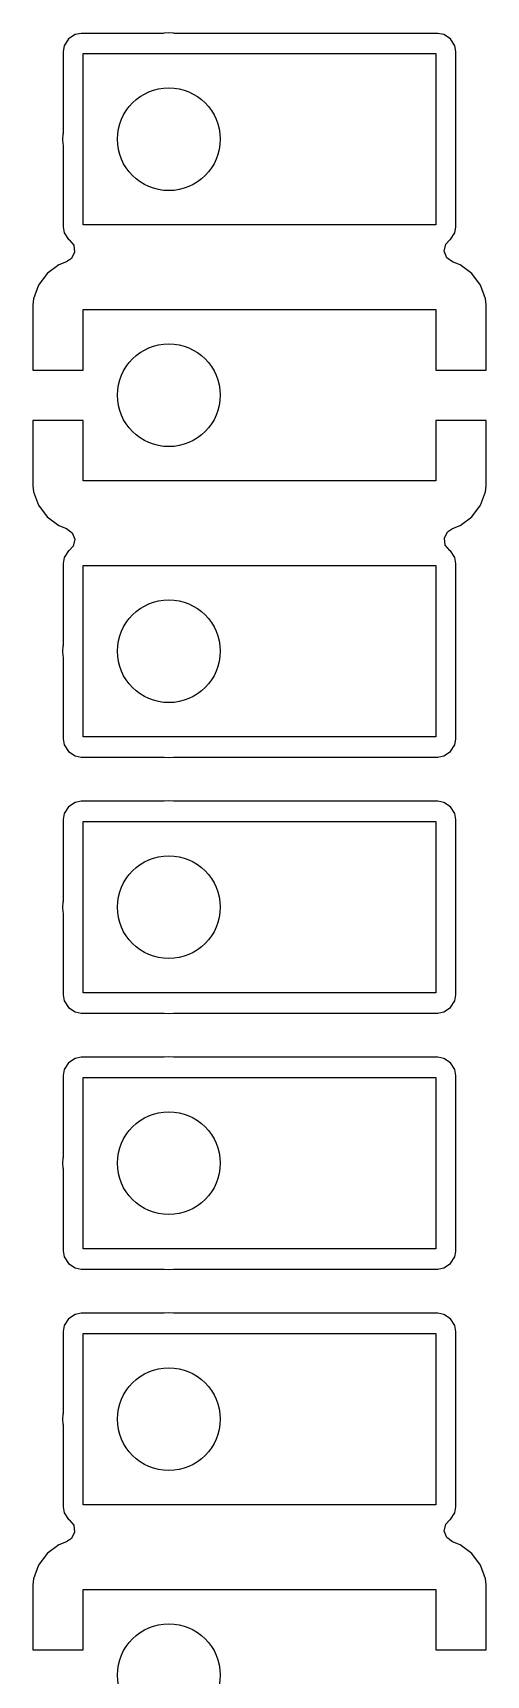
# Model space of a CAD drawing. Extents: x 148 to 304, y -194 to -124.
# Drawn here: x 171.49 to 175.99, y -175.56 to -159.27 of the extents above; entities that cross this region are included whole.
import ezdxf

# ---------------------------------------------------------------- set-up
doc = ezdxf.new("R2010")
doc.units = 0
doc.layers.add('BLACK', color=7, linetype='CONTINUOUS')

msp = doc.modelspace()

# ---------------------------------------------------------------- linework, layer by layer
at = {"layer": 'BLACK', "linetype": 'CONTINUOUS'}
for p, q in [((171.845447, -159.330447), (171.801132, -159.396769)), ((171.911769, -159.286132), (171.845447, -159.330447)), ((171.91177, -159.286131), (171.911769, -159.286132)), ((171.970247, -159.2745), (171.91177, -159.286131)), ((172.782299, -159.2745), (171.970247, -159.2745)), ((172.794453, -159.273903), (172.782299, -159.2745)), ((172.84, -159.269417), (172.794453, -159.273903)), ((172.885547, -159.273903), (172.84, -159.269417)), ((172.897701, -159.2745), (172.885547, -159.273903)), ((175.509748, -159.2745), (172.897701, -159.2745)), ((175.509752, -159.2745), (175.509748, -159.2745)), ((175.568229, -159.286131), (175.509752, -159.2745)), ((175.56823, -159.286132), (175.568229, -159.286131)), ((175.634552, -159.330447), (175.56823, -159.286132)), ((175.678867, -159.396769), (175.634552, -159.330447)), ((171.801131, -159.39677), (171.7895, -159.455247)), ((171.7895, -159.455247), (171.7895, -160.267299)), ((171.801132, -159.396769), (171.801131, -159.39677)), ((171.99, -161.175), (171.99, -159.475)), ((171.99, -159.475), (175.49, -159.475)), ((175.49, -159.475), (175.49, -161.175)), ((175.678868, -159.39677), (175.678867, -159.396769)), ((175.690499, -159.455247), (175.678868, -159.39677)), ((175.6905, -159.455249), (175.690499, -159.455247)), ((175.6905, -161.19475), (175.6905, -159.455249)), ((171.788903, -160.279453), (171.784417, -160.324999)), ((171.784417, -160.324999), (171.788903, -160.370545)), ((171.7895, -160.267299), (171.788903, -160.279453)), ((171.788903, -160.370545), (171.7895, -160.382699)), ((171.7895, -160.382699), (171.7895, -161.194752)), ((171.7895, -161.194752), (171.801131, -161.253229)), ((171.801131, -161.253229), (171.801132, -161.25323)), ((171.801132, -161.25323), (171.845447, -161.319552)), ((171.845447, -161.319552), (171.851175, -161.323379)), ((171.851175, -161.323379), (171.89598, -161.376991)), ((175.49, -161.175), (171.99, -161.175)), ((175.588883, -161.367054), (175.628826, -161.323377)), ((175.628826, -161.323377), (175.634552, -161.319552)), ((175.634552, -161.319552), (175.678867, -161.253231)), ((175.678867, -161.253231), (175.678867, -161.253229)), ((175.678867, -161.253229), (175.678868, -161.253229)), ((175.678868, -161.253229), (175.689718, -161.19868)), ((175.689718, -161.19868), (175.690499, -161.194752)), ((175.690499, -161.194752), (175.6905, -161.19475)), ((171.904687, -161.446316), (171.874533, -161.509343)), ((171.89598, -161.376991), (171.904687, -161.446316)), ((175.574031, -161.435327), (175.588883, -161.367054)), ((175.598448, -161.500791), (175.574031, -161.435327)), ((171.747906, -161.571649), (171.632812, -161.657809)), ((171.747917, -161.571643), (171.747906, -161.571649)), ((171.825618, -161.542662), (171.747917, -161.571643)), ((171.874533, -161.509343), (171.825618, -161.542662)), ((175.654381, -161.542663), (175.598448, -161.500791)), ((175.732087, -161.571646), (175.654381, -161.542663)), ((175.732093, -161.571649), (175.732087, -161.571646)), ((175.847187, -161.657809), (175.732093, -161.571649)), ((171.546645, -161.772913), (171.496403, -161.90762)), ((171.546649, -161.772906), (171.546645, -161.772913)), ((171.632809, -161.657812), (171.546649, -161.772906)), ((171.632812, -161.657809), (171.632809, -161.657812)), ((175.84719, -161.657812), (175.847187, -161.657809)), ((175.93335, -161.772906), (175.84719, -161.657812)), ((175.933354, -161.772913), (175.93335, -161.772906)), ((175.983596, -161.90762), (175.933354, -161.772913)), ((171.496401, -161.907627), (171.49, -161.967155)), ((171.49, -161.967155), (171.49, -162.615)), ((171.496403, -161.90762), (171.496401, -161.907627)), ((175.983598, -161.907627), (175.983596, -161.90762)), ((175.989999, -161.967155), (175.983598, -161.907627)), ((175.99, -161.967172), (175.989999, -161.967155)), ((175.99, -162.615), (175.99, -161.967172)), ((171.99, -162.615), (171.99, -162.015)), ((171.99, -162.015), (175.49, -162.015)), ((175.49, -162.015), (175.49, -162.615)), ((171.49, -162.615), (171.99, -162.615)), ((175.49, -162.615), (175.99, -162.615)), ((171.99, -163.115), (171.49, -163.115)), ((171.49, -163.115), (171.49, -163.762844)), ((171.99, -163.715), (171.99, -163.115)), ((175.99, -163.115), (175.49, -163.115)), ((175.49, -163.115), (175.49, -163.715)), ((175.99, -163.73868), (175.99, -163.115)), ((171.49, -163.762844), (171.496401, -163.822372)), ((175.49, -163.715), (171.99, -163.715)), ((175.983598, -163.822372), (175.989999, -163.762844)), ((175.989999, -163.762844), (175.99, -163.762827)), ((175.99, -163.762827), (175.99, -163.73868)), ((171.496401, -163.822372), (171.496403, -163.822379)), ((171.496403, -163.822379), (171.546645, -163.957086)), ((175.933354, -163.957086), (175.983596, -163.822379)), ((175.983596, -163.822379), (175.983598, -163.822372)), ((171.546645, -163.957086), (171.546649, -163.957093)), ((171.546649, -163.957093), (171.632809, -164.072187)), ((171.632809, -164.072187), (171.632812, -164.07219)), ((171.632812, -164.07219), (171.747906, -164.15835)), ((175.732093, -164.15835), (175.847187, -164.07219)), ((175.847187, -164.07219), (175.84719, -164.072187)), ((175.84719, -164.072187), (175.93335, -163.957093)), ((175.93335, -163.957093), (175.933354, -163.957086)), ((171.747906, -164.15835), (171.747913, -164.158354)), ((171.747913, -164.158354), (171.825617, -164.187336)), ((171.825617, -164.187336), (171.881551, -164.229207)), ((171.881551, -164.229207), (171.905968, -164.294672)), ((175.575312, -164.283681), (175.605468, -164.220654)), ((175.605468, -164.220654), (175.654382, -164.187336)), ((175.654382, -164.187336), (175.732086, -164.158354)), ((175.732086, -164.158354), (175.732093, -164.15835)), ((171.845448, -164.410446), (171.801132, -164.476769)), ((171.851179, -164.406617), (171.845448, -164.410446)), ((171.891116, -164.362945), (171.851179, -164.406617)), ((171.905968, -164.294672), (171.891116, -164.362945)), ((175.584018, -164.353006), (175.575312, -164.283681)), ((175.628823, -164.406619), (175.584018, -164.353006)), ((175.634551, -164.410446), (175.628823, -164.406619)), ((175.678867, -164.476769), (175.634551, -164.410446)), ((171.801131, -164.47677), (171.7895, -164.535247)), ((171.7895, -164.535247), (171.7895, -165.347299)), ((171.801132, -164.476769), (171.801131, -164.47677)), ((171.99, -166.255), (171.99, -164.555)), ((171.99, -164.555), (175.49, -164.555)), ((175.49, -164.555), (175.49, -166.255)), ((175.678868, -164.47677), (175.678867, -164.476769)), ((175.690499, -164.535247), (175.678868, -164.47677)), ((175.6905, -164.535249), (175.690499, -164.535247)), ((175.6905, -166.27475), (175.6905, -164.535249)), ((171.788903, -165.359453), (171.784417, -165.404999)), ((171.7895, -165.347299), (171.788903, -165.359453)), ((171.784417, -165.404999), (171.788903, -165.450545)), ((171.788903, -165.450545), (171.7895, -165.462699)), ((171.7895, -165.462699), (171.7895, -166.274752)), ((171.7895, -166.274752), (171.801131, -166.333229)), ((171.801131, -166.333229), (171.801132, -166.33323)), ((171.801132, -166.33323), (171.845447, -166.399552)), ((175.49, -166.255), (171.99, -166.255)), ((175.634552, -166.399552), (175.678867, -166.333231)), ((175.678867, -166.333231), (175.678867, -166.333229)), ((175.678867, -166.333229), (175.678868, -166.333229)), ((175.678868, -166.333229), (175.689717, -166.278682)), ((175.689717, -166.278682), (175.690499, -166.274752)), ((175.690499, -166.274752), (175.6905, -166.27475)), ((171.845447, -166.399552), (171.911769, -166.443867)), ((171.911769, -166.443867), (171.91177, -166.443868)), ((171.91177, -166.443868), (171.970247, -166.455499)), ((171.970247, -166.455499), (171.97025, -166.4555)), ((171.97025, -166.4555), (171.970252, -166.4555)), ((171.970252, -166.4555), (172.782299, -166.4555)), ((172.782299, -166.4555), (172.794453, -166.456097)), ((172.794453, -166.456097), (172.84, -166.460583)), ((172.84, -166.460583), (172.885547, -166.456097)), ((172.885547, -166.456097), (172.897701, -166.4555)), ((172.897701, -166.4555), (175.50975, -166.4555)), ((175.50975, -166.4555), (175.509751, -166.455499)), ((175.509751, -166.455499), (175.524568, -166.452552)), ((175.524568, -166.452552), (175.568229, -166.443868)), ((175.568229, -166.443868), (175.568229, -166.443867)), ((175.568229, -166.443867), (175.568231, -166.443867)), ((175.568231, -166.443867), (175.634552, -166.399552)), ((171.801131, -167.01677), (171.7895, -167.075247)), ((171.801132, -167.016769), (171.801131, -167.01677)), ((171.845447, -166.950447), (171.801132, -167.016769)), ((171.911769, -166.906132), (171.845447, -166.950447)), ((171.91177, -166.906131), (171.911769, -166.906132)), ((171.970247, -166.8945), (171.91177, -166.906131)), ((172.782299, -166.8945), (171.970247, -166.8945)), ((172.794453, -166.893903), (172.782299, -166.8945)), ((172.84, -166.889417), (172.794453, -166.893903)), ((172.885547, -166.893903), (172.84, -166.889417)), ((172.897701, -166.8945), (172.885547, -166.893903)), ((175.509748, -166.8945), (172.897701, -166.8945)), ((175.509752, -166.8945), (175.509748, -166.8945)), ((175.568229, -166.906131), (175.509752, -166.8945)), ((175.56823, -166.906132), (175.568229, -166.906131)), ((175.634552, -166.950447), (175.56823, -166.906132)), ((175.678867, -167.016769), (175.634552, -166.950447)), ((175.678868, -167.01677), (175.678867, -167.016769)), ((175.690499, -167.075247), (175.678868, -167.01677)), ((171.7895, -167.075247), (171.7895, -167.887299)), ((171.99, -168.795), (171.99, -167.095)), ((171.99, -167.095), (175.49, -167.095)), ((175.49, -167.095), (175.49, -168.795)), ((175.6905, -167.075249), (175.690499, -167.075247)), ((175.6905, -168.81475), (175.6905, -167.075249)), ((171.788903, -167.899453), (171.784417, -167.944999)), ((171.784417, -167.944999), (171.788903, -167.990545)), ((171.7895, -167.887299), (171.788903, -167.899453)), ((171.788903, -167.990545), (171.7895, -168.002699)), ((171.7895, -168.002699), (171.7895, -168.814752)), ((171.7895, -168.814752), (171.801131, -168.873229)), ((175.49, -168.795), (171.99, -168.795)), ((175.678868, -168.873229), (175.690499, -168.814752)), ((175.690499, -168.814752), (175.6905, -168.81475)), ((171.801131, -168.873229), (171.801132, -168.87323)), ((171.801132, -168.87323), (171.845447, -168.939552)), ((171.845447, -168.939552), (171.911769, -168.983867)), ((171.911769, -168.983867), (171.91177, -168.983868)), ((171.91177, -168.983868), (171.970247, -168.995499)), ((175.524568, -168.992552), (175.568229, -168.983868)), ((175.568229, -168.983868), (175.568229, -168.983867)), ((175.568229, -168.983867), (175.568231, -168.983867)), ((175.568231, -168.983867), (175.634552, -168.939552)), ((175.634552, -168.939552), (175.678867, -168.873231)), ((175.678867, -168.873231), (175.678867, -168.873229)), ((175.678867, -168.873229), (175.678868, -168.873229)), ((171.970247, -168.995499), (171.97025, -168.9955)), ((171.97025, -168.9955), (171.970252, -168.9955)), ((171.970252, -168.9955), (172.782299, -168.9955)), ((172.782299, -168.9955), (172.794453, -168.996097)), ((172.794453, -168.996097), (172.84, -169.000583)), ((172.84, -169.000583), (172.885547, -168.996097)), ((172.885547, -168.996097), (172.897701, -168.9955)), ((172.897701, -168.9955), (175.50975, -168.9955)), ((175.50975, -168.9955), (175.509751, -168.995499)), ((175.509751, -168.995499), (175.524568, -168.992552)), ((171.911769, -169.446132), (171.845447, -169.490447)), ((171.91177, -169.446131), (171.911769, -169.446132)), ((171.970247, -169.4345), (171.91177, -169.446131)), ((172.782299, -169.4345), (171.970247, -169.4345)), ((172.794453, -169.433903), (172.782299, -169.4345)), ((172.84, -169.429417), (172.794453, -169.433903)), ((172.885547, -169.433903), (172.84, -169.429417)), ((172.897701, -169.4345), (172.885547, -169.433903)), ((175.509748, -169.4345), (172.897701, -169.4345)), ((175.509752, -169.4345), (175.509748, -169.4345)), ((175.568229, -169.446131), (175.509752, -169.4345)), ((175.56823, -169.446132), (175.568229, -169.446131)), ((175.634552, -169.490447), (175.56823, -169.446132)), ((171.801131, -169.55677), (171.7895, -169.615247)), ((171.7895, -169.615247), (171.7895, -170.427299)), ((171.801132, -169.556769), (171.801131, -169.55677)), ((171.845447, -169.490447), (171.801132, -169.556769)), ((171.99, -171.335), (171.99, -169.635)), ((171.99, -169.635), (175.49, -169.635)), ((175.49, -169.635), (175.49, -171.335)), ((175.678867, -169.556769), (175.634552, -169.490447)), ((175.678868, -169.55677), (175.678867, -169.556769)), ((175.690499, -169.615247), (175.678868, -169.55677)), ((175.6905, -169.615249), (175.690499, -169.615247)), ((175.6905, -169.615252), (175.6905, -169.615249)), ((175.6905, -171.354748), (175.6905, -169.615252)), ((171.788903, -170.439453), (171.784417, -170.484999)), ((171.7895, -170.427299), (171.788903, -170.439453)), ((171.784417, -170.484999), (171.788903, -170.530545)), ((171.788903, -170.530545), (171.7895, -170.542699)), ((171.7895, -170.542699), (171.7895, -171.354752)), ((171.7895, -171.354752), (171.801131, -171.413229)), ((171.801131, -171.413229), (171.801132, -171.41323)), ((171.801132, -171.41323), (171.845447, -171.479552)), ((175.49, -171.335), (171.99, -171.335)), ((175.634552, -171.479552), (175.678867, -171.413231)), ((175.678867, -171.413231), (175.678867, -171.413229)), ((175.678867, -171.413229), (175.678868, -171.413229)), ((175.678868, -171.413229), (175.689071, -171.361934)), ((175.689071, -171.361934), (175.689718, -171.358682)), ((175.689718, -171.358682), (175.6905, -171.354748)), ((171.845447, -171.479552), (171.911769, -171.523867)), ((171.911769, -171.523867), (171.91177, -171.523868)), ((171.91177, -171.523868), (171.970247, -171.535499)), ((171.970247, -171.535499), (171.97025, -171.5355)), ((171.97025, -171.5355), (171.970252, -171.5355)), ((171.970252, -171.5355), (172.782299, -171.5355)), ((172.782299, -171.5355), (172.794453, -171.536097)), ((172.794453, -171.536097), (172.84, -171.540583)), ((172.84, -171.540583), (172.885547, -171.536097)), ((172.885547, -171.536097), (172.897701, -171.5355)), ((172.897701, -171.5355), (175.50975, -171.5355)), ((175.50975, -171.5355), (175.509751, -171.535499)), ((175.509751, -171.535499), (175.524568, -171.532552)), ((175.524568, -171.532552), (175.568229, -171.523868)), ((175.568229, -171.523868), (175.568229, -171.523867)), ((175.568229, -171.523867), (175.568231, -171.523867)), ((175.568231, -171.523867), (175.634552, -171.479552)), ((171.845447, -172.030447), (171.801132, -172.096769)), ((171.911769, -171.986132), (171.845447, -172.030447)), ((171.91177, -171.986131), (171.911769, -171.986132)), ((171.970247, -171.9745), (171.91177, -171.986131)), ((172.782299, -171.9745), (171.970247, -171.9745)), ((172.794453, -171.973903), (172.782299, -171.9745)), ((172.84, -171.969417), (172.794453, -171.973903)), ((172.885547, -171.973903), (172.84, -171.969417)), ((172.897701, -171.9745), (172.885547, -171.973903)), ((175.509748, -171.9745), (172.897701, -171.9745)), ((175.509752, -171.9745), (175.509748, -171.9745)), ((175.568229, -171.986131), (175.509752, -171.9745)), ((175.56823, -171.986132), (175.568229, -171.986131)), ((175.634552, -172.030447), (175.56823, -171.986132)), ((175.678867, -172.096769), (175.634552, -172.030447)), ((171.801131, -172.09677), (171.7895, -172.155247)), ((171.7895, -172.155247), (171.7895, -172.967299)), ((171.801132, -172.096769), (171.801131, -172.09677)), ((171.99, -173.875), (171.99, -172.175)), ((171.99, -172.175), (175.49, -172.175)), ((175.49, -172.175), (175.49, -173.875)), ((175.678868, -172.09677), (175.678867, -172.096769)), ((175.690499, -172.155247), (175.678868, -172.09677)), ((175.6905, -172.155249), (175.690499, -172.155247)), ((175.6905, -173.89475), (175.6905, -172.155249)), ((171.788903, -172.979453), (171.784417, -173.024999)), ((171.784417, -173.024999), (171.788903, -173.070545)), ((171.7895, -172.967299), (171.788903, -172.979453)), ((171.788903, -173.070545), (171.7895, -173.082699)), ((171.7895, -173.082699), (171.7895, -173.894752)), ((171.7895, -173.894752), (171.801131, -173.953229)), ((171.801131, -173.953229), (171.801132, -173.95323)), ((171.801132, -173.95323), (171.845447, -174.019552)), ((171.845447, -174.019552), (171.851175, -174.023379)), ((171.851175, -174.023379), (171.89598, -174.076991)), ((175.49, -173.875), (171.99, -173.875)), ((175.588883, -174.067054), (175.628826, -174.023377)), ((175.628826, -174.023377), (175.634552, -174.019552)), ((175.634552, -174.019552), (175.678867, -173.953231)), ((175.678867, -173.953231), (175.678867, -173.953229)), ((175.678867, -173.953229), (175.678868, -173.953229)), ((175.678868, -173.953229), (175.690499, -173.894752)), ((175.690499, -173.894752), (175.6905, -173.89475)), ((171.904687, -174.146316), (171.874533, -174.209343)), ((171.89598, -174.076991), (171.904687, -174.146316)), ((175.574031, -174.135327), (175.588883, -174.067054)), ((175.598448, -174.200791), (175.574031, -174.135327)), ((171.632809, -174.357812), (171.546649, -174.472906)), ((171.632812, -174.357809), (171.632809, -174.357812)), ((171.747906, -174.271649), (171.632812, -174.357809)), ((171.747917, -174.271643), (171.747906, -174.271649)), ((171.825618, -174.242662), (171.747917, -174.271643)), ((171.874533, -174.209343), (171.825618, -174.242662)), ((175.654381, -174.242663), (175.598448, -174.200791)), ((175.732087, -174.271646), (175.654381, -174.242663)), ((175.732093, -174.271649), (175.732087, -174.271646)), ((175.847187, -174.357809), (175.732093, -174.271649)), ((175.84719, -174.357812), (175.847187, -174.357809)), ((175.93335, -174.472906), (175.84719, -174.357812)), ((171.546645, -174.472913), (171.496403, -174.60762)), ((171.546649, -174.472906), (171.546645, -174.472913)), ((175.933354, -174.472913), (175.93335, -174.472906)), ((175.983596, -174.60762), (175.933354, -174.472913)), ((171.496401, -174.607627), (171.49, -174.667155)), ((171.49, -174.667155), (171.49, -175.315)), ((171.496403, -174.60762), (171.496401, -174.607627)), ((175.983598, -174.607627), (175.983596, -174.60762)), ((175.989999, -174.667155), (175.983598, -174.607627)), ((175.99, -174.667172), (175.989999, -174.667155)), ((175.99, -175.315), (175.99, -174.667172)), ((171.99, -175.315), (171.99, -174.715)), ((171.99, -174.715), (173.69, -174.715)), ((173.69, -174.715), (175.49, -174.715)), ((175.49, -174.715), (175.49, -175.315)), ((171.49, -175.315), (171.99, -175.315)), ((175.49, -175.315), (175.99, -175.315))]:
    msp.add_line(p, q, dxfattribs=at)
at = {"layer": 'BLACK'}
for centre in [(172.84, -160.325), (172.84, -162.865), (172.84, -165.405), (172.84, -167.945), (172.84, -170.485), (172.84, -173.025), (172.84, -175.565)]:
    msp.add_circle(centre, 0.51, dxfattribs=at)

doc.saveas('drawing.dxf')
